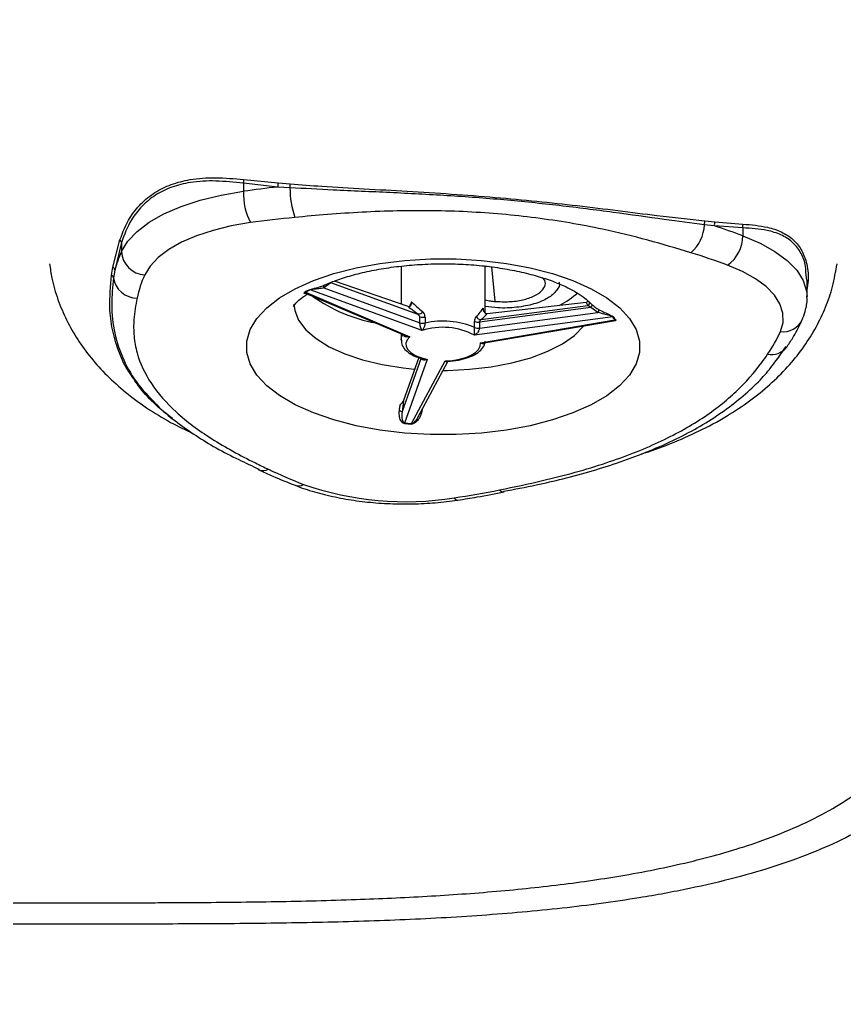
# Model space of a CAD drawing. Extents: x -50 to 17, y -20 to 123.
# Drawn here: x 0.227 to 3.701, y 61.466 to 65.577 of the extents above; entities that cross this region are included whole.
import ezdxf

# ---------------------------------------------------------------- set-up
doc = ezdxf.new("R2010")
doc.units = 0
doc.header["$MEASUREMENT"] = 0
doc.layers.add('GEOMETRY', color=2, linetype='Continuous', lineweight=25)

# ---------------------------------------------------------------- blocks, each defined once
blk = doc.blocks.new('2026 FREEFLOW AZURE')
at = {"layer": 'GEOMETRY'}
for p, q in [((17.6148, -12.2436), (17.6148, -12.277)), ((17.7602, -12.2593), (17.6148, -12.2436)), ((17.6168, -12.228), (17.7616, -12.2419)), ((17.7616, -12.2419), (17.8121, -12.246)), ((17.8109, -12.2623), (17.7602, -12.2593)), ((19.5578, -12.4016), (19.6001, -12.4057)), ((19.6001, -12.4057), (19.7183, -12.4152)), ((19.5982, -12.423), (19.5556, -12.4178)), ((19.7174, -12.431), (19.5982, -12.423)), ((19.7174, -12.431), (19.7174, -12.4644)), ((17.0655, -12.5965), (17.0947, -12.4821)), ((17.1014, -12.4932), (17.0733, -12.6093)), ((17.1014, -12.4932), (17.1014, -12.5311)), ((17.0598, -12.63), (17.0655, -12.5965)), ((17.0733, -12.6093), (17.068, -12.6416)), ((18.2789, -12.5928), (18.2789, -12.7522)), ((18.6332, -12.7903), (18.6332, -12.5929)), ((18.6474, -12.5944), (18.6332, -12.5959)), ((18.6593, -12.5957), (18.6738, -12.7403)), ((19.9866, -12.6515), (19.9837, -12.6199)), ((17.9831, -12.6626), (17.9537, -12.6844)), ((18.3508, -12.7959), (17.9831, -12.6626)), ((18.3086, -12.7625), (17.9981, -12.6552)), ((19.9882, -12.7226), (19.9882, -12.6515)), ((17.876, -12.7026), (18.3161, -12.8896)), ((18.367, -12.8636), (17.8954, -12.6927)), ((17.9537, -12.6844), (18.3583, -12.8311)), ((17.8792, -12.7078), (18.2966, -12.8851)), ((18.6418, -12.7922), (19.0586, -12.7444)), ((18.6738, -12.7403), (18.6739, -12.7412)), ((19.0647, -12.758), (19.0586, -12.7444)), ((19.0782, -12.7661), (18.6085, -12.8283)), ((18.6151, -12.8175), (19.0647, -12.758)), ((19.1077, -12.7873), (19.0782, -12.7661)), ((18.3583, -12.8311), (18.3583, -12.806)), ((18.3795, -12.8071), (18.3795, -12.8322)), ((19.1698, -12.8063), (18.5879, -12.8833)), ((18.588, -12.8508), (18.588, -12.8257)), ((18.6085, -12.8534), (19.1077, -12.7873)), ((18.6127, -12.916), (19.1793, -12.8187)), ((18.6287, -12.9157), (19.1726, -12.8222)), ((18.6085, -12.8283), (18.6085, -12.8534)), ((18.2789, -12.8776), (18.2789, -12.9037)), ((19.9044, -12.9312), (19.9026, -12.9337)), ((18.283, -13.208), (18.3644, -12.9779)), ((18.3531, -12.9774), (18.2889, -13.1588)), ((18.3885, -12.9851), (18.2935, -13.2533)), ((18.3223, -13.2558), (18.4641, -12.9918)), ((18.349, -13.2304), (18.476, -12.9942)), ((18.2889, -13.1588), (18.283, -13.208)), ((18.3675, -13.1961), (18.3644, -13.211)), ((17.6795, -13.45), (17.6776, -13.4492)), ((18.7135, -13.5436), (18.7113, -13.5439))]:
    blk.add_line(p, q, dxfattribs=at)
at = {"layer": 'GEOMETRY', "flags": 128}
for points in [[(17.1014, -12.5311), (17.1278, -12.4878), (17.1669, -12.4464), (17.218, -12.4078), (17.2802, -12.3725), (17.3523, -12.3413), (17.4331, -12.3147), (17.5211, -12.2932), (17.6148, -12.277)], [(17.6444, -12.4092), (17.5632, -12.4232), (17.4869, -12.4419), (17.4169, -12.4649), (17.3544, -12.492), (17.3005, -12.5225), (17.2562, -12.556), (17.2223, -12.5919), (17.1994, -12.6294)], [(19.7174, -12.4644), (19.7901, -12.4953), (19.8529, -12.5303), (19.9048, -12.5688), (19.9447, -12.6099), (19.972, -12.6532), (19.9861, -12.6976), (19.9881, -12.7199)], [(19.2686, -13.0046), (19.2406, -13.0514), (19.1991, -13.0962), (19.1449, -13.1382), (19.0789, -13.1767), (19.0022, -13.211), (18.9162, -13.2405), (18.8224, -13.2648), (18.7222, -13.2833), (18.6175, -13.2959), (18.5101, -13.3022), (18.4017, -13.3022), (18.2943, -13.2958), (18.1896, -13.2833), (18.0895, -13.2647), (17.9956, -13.2404), (17.9097, -13.2109), (17.833, -13.1766), (17.7671, -13.1381), (17.7129, -13.0961), (17.6715, -13.0513), (17.6434, -13.0045), (17.6293, -12.9564), (17.6293, -12.9079), (17.6435, -12.8598), (17.6716, -12.8129), (17.713, -12.7681), (17.7673, -12.7261), (17.8332, -12.6877), (17.9099, -12.6534), (17.9959, -12.6239), (18.0897, -12.5996), (18.1899, -12.5811), (18.2946, -12.5685), (18.402, -12.5622), (18.5104, -12.5622), (18.6178, -12.5686), (18.7225, -12.5811), (18.8226, -12.5997), (18.9165, -12.6239), (19.0025, -12.6535), (19.0791, -12.6878), (19.145, -12.7263), (19.1992, -12.7683), (19.2407, -12.8131), (19.2687, -12.8599), (19.2828, -12.908), (19.2828, -12.9565), (19.2686, -13.0046)], [(19.8761, -12.8679), (19.887, -12.8293), (19.8864, -12.7904), (19.8741, -12.7518), (19.8505, -12.7144), (19.8159, -12.6787), (19.771, -12.6454), (19.7165, -12.615), (19.6535, -12.5882)], [(17.8275, -12.752), (17.8308, -12.779), (17.8474, -12.8204), (17.8776, -12.8602), (17.9207, -12.8976), (17.9757, -12.9317), (18.0415, -12.9617), (18.1166, -12.987), (18.1992, -13.0069), (18.2876, -13.0212), (18.3358, -13.0263)], [(19.0782, -12.7661), (19.0796, -12.7646), (19.0809, -12.763), (19.0818, -12.7613), (19.0826, -12.7596), (19.083, -12.7581), (19.0831, -12.7567), (19.0828, -12.7555), (19.0823, -12.7546)], [(18.4559, -13.0315), (18.4736, -13.0314), (18.567, -13.0271), (18.658, -13.0166), (18.7445, -13.0001), (18.8245, -12.9781), (18.8963, -12.951), (18.9582, -12.9194), (19.0089, -12.884), (19.0473, -12.8456), (19.0491, -12.8435)], [(18.2789, -12.9037), (18.281, -12.8914), (18.2864, -12.8808)], [(18.3161, -12.8896), (18.3047, -12.9026), (18.2993, -12.9165), (18.3002, -12.9305), (18.3072, -12.9442), (18.3202, -12.9569), (18.3386, -12.9683), (18.3617, -12.9778), (18.3885, -12.9851)], [(18.4641, -12.9918), (18.4951, -12.9897), (18.5246, -12.9849), (18.5513, -12.9775), (18.5742, -12.9679), (18.5924, -12.9565), (18.6052, -12.9437), (18.6121, -12.93), (18.6127, -12.916)]]:
    blk.add_lwpolyline(points, dxfattribs=at)
at = {"layer": 'GEOMETRY'}
for centre, radius, start, end in [((17.566, -12.2295), 0.0508, 343.8334, 1.7212), ((17.6973, -12.2456), 0.0644, 347.7441, 3.323), ((17.7383, -12.2487), 0.0739, 349.3836, 2.0946), ((17.8917, -12.2845), 0.277, 178.4514, 206.7567), ((18.247, -16.8475), 4.614, 96.0564, 97.8757), ((18.1841, -12.2646), 0.3732, 179.6494, 199.204), ((18.2524, -16.8076), 4.4402, 95.4373, 97.8707), ((19.5889, -12.4139), 0.0335, 158.4413, 186.7148), ((19.6296, -12.4176), 0.0319, 157.9369, 189.7657), ((19.7456, -12.4247), 0.0289, 160.8918, 192.5604), ((19.3957, -12.4139), 0.16, 310.2831, 358.6157), ((18.6936, -15.2223), 2.9418, 69.634, 72.09), ((17.0853, -12.4953), 0.0162, 7.3473, 54.5104), ((19.5687, -12.4661), 0.1486, 304.7547, 0.6697), ((17.5587, -12.7391), 0.5024, 155.5445, 165.0326), ((17.2059, -12.5248), 0.1048, 183.4144, 266.4124), ((18.6575, -15.2737), 2.8642, 69.6518, 72.9114), ((17.0569, -12.6106), 0.0165, 4.4793, 58.7678), ((17.0516, -12.6444), 0.0166, 9.8304, 60.5077), ((17.1678, -12.6263), 0.101, 188.7393, 269.6424), ((17.6269, -12.8245), 0.47, 155.4719, 168.0562), ((18.1972, -13.3127), 0.691, 116.1225, 117.9301), ((17.8736, -12.7087), 0.00657, 68.6148, 91.2163), ((18.1983, -13.3104), 0.688, 116.1225, 117.9301), ((17.8929, -12.6984), 0.00622, 67.0153, 90.1918), ((17.9609, -12.6792), 0.00894, 125.3972, 215.917), ((18.2879, -12.1909), 0.6514, 234.2778, 259.6752), ((18.7563, -12.4039), 0.4017, 298.4182, 311.5453), ((19.0626, -12.7483), 0.00991, 282.5155, 38.3358), ((18.3522, -12.7741), 0.0199, 265.5291, 329.6167), ((19.0988, -12.7788), 0.0123, 316.5217, 19.0885), ((18.3709, -12.7672), 0.0408, 251.8862, 282.0966), ((18.4548, -13.1664), 0.3426, 67.1219, 102.6949), ((18.6028, -12.7909), 0.0378, 246.8575, 278.6872), ((18.6155, -12.7955), 0.022, 203.5899, 268.9205), ((19.1714, -12.8156), 0.00947, 80.4763, 99.4373), ((18.9714, -12.9665), 0.2551, 35.4138, 38.9167), ((18.9736, -12.9672), 0.2562, 35.4138, 38.9167), ((19.1807, -12.8283), 0.00973, 79.6185, 98.3277), ((19.8875, -12.7795), 0.0892, 262.6083, 333.9934), ((18.3709, -12.7923), 0.0408, 251.8862, 282.0966), ((18.4539, -13.1381), 0.2879, 62.2507, 107.5662), ((18.6028, -12.816), 0.0378, 246.8575, 278.6872), ((19.3526, -12.6365), 0.5723, 325.1184, 336.1522), ((19.837, -12.881), 0.0842, 259.8075, 321.2193), ((18.2728, -13.2151), 0.0124, 34.8736, 95.6511), ((18.3618, -13.2285), 0.0177, 81.4719, 97.4939), ((18.3046, -13.2584), 0.0122, 155.136, 164.9467), ((18.4515, -11.6373), 1.6257, 264.3975, 265.4193), ((18.4515, -11.6424), 1.6186, 264.3975, 265.4193), ((18.3355, -13.2609), 0.0142, 159.2924, 167.6032), ((17.698, -13.4017), 0.0518, 249.0329, 295.7801), ((18.6774, -11.4315), 2.2323, 244.6192, 248.7564), ((17.8463, -13.4741), 0.044, 251.3702, 300.3792), ((18.2974, -12.2842), 1.3006, 250.7465, 279.0703), ((17.9235, -9.7046), 3.9071, 278.5217, 281.3701), ((18.7123, -13.5201), 0.0238, 218.7587, 267.514), ((18.5175, -13.5614), 0.0167, 205.5673, 269.372)]:
    blk.add_arc(centre, radius, start, end, dxfattribs=at)
for centre, major_axis, ratio, start_param, end_param in [((18.4561, -12.7882), (0.1292, 0.2303), 0.526369, 1.668044, 1.747762), ((18.4561, -12.7882), (0.1751, -0.1185), 0.228884, 4.015414, 4.354377), ((18.4472, -12.8058), (0.196, -0.1156), 0.185778, 4.042614, 4.309843), ((18.4561, -12.7882), (0.1747, 0.0643), 0.459131, 5.44979, 5.788752), ((18.4601, -12.8069), (0.1959, 0.0589), 0.380965, 5.503108, 5.770338)]:
    blk.add_ellipse(centre, major_axis=major_axis, ratio=ratio, start_param=start_param, end_param=end_param, dxfattribs=at)
for points, knots in [([(0, 0), (0.2, -0.0001), (1.2, -0.0005), (3.8001, -0.0101), (7.8002, -0.0496), (12.2829, -0.1307), (16.448, -0.2376), (19.868, -0.3495), (22.8596, -0.4722), (24.7419, -0.5503), (25.9421, -0.6193), (26.46, -0.6691), (26.9746, -0.7441), (27.4824, -0.852), (28.0131, -1.0136), (28.5606, -1.2377), (29.1214, -1.5218), (29.6565, -1.8522), (30.1616, -2.2254), (30.6327, -2.6406), (31.0679, -3.0942), (31.4641, -3.5823), (31.8165, -4.0994), (32.1215, -4.6425), (32.3642, -5.168), (32.5518, -5.6715), (32.6917, -6.1477), (32.8003, -6.6324), (32.8805, -7.1225), (32.9756, -8.136), (33.0567, -9.6733), (33.1474, -11.7326), (33.2055, -13.7934), (33.2503, -15.8547), (33.3006, -18.0868), (33.3467, -20.0609), (33.3874, -22.2061), (33.4155, -23.9223), (33.4389, -25.6386), (33.4594, -27.355), (33.4881, -30.3587), (33.5104, -34.6498), (33.5143, -38.941), (33.5119, -42.3739), (33.5057, -44.9486), (33.4936, -47.5233), (33.4748, -50.098), (33.4394, -53.5308), (33.3745, -57.8216), (33.2749, -62.1119), (33.1722, -65.5434), (33.0768, -68.1163), (33.0051, -70.0048), (32.9372, -71.2083), (32.8891, -71.7269), (32.8175, -72.2427), (32.7153, -72.7524), (32.5639, -73.2871), (32.3536, -73.8413), (32.0843, -74.4107), (31.7688, -74.956), (31.4092, -75.4725), (31.0062, -75.9561), (30.5635, -76.4049), (30.0852, -76.8155), (29.6084, -77.1593), (29.1429, -77.4437), (28.6958, -77.6774), (28.2335, -77.8805), (27.7587, -78.0504), (27.271, -78.1862), (26.7718, -78.2832), (26.2643, -78.3473), (25.7535, -78.3871), (25.2408, -78.4112), (24.7279, -78.4275), (23.3562, -78.4823), (22.1558, -78.5345), (21.126, -78.5792)], [0, 0, 0, 0, 0.005165, 0.025824, 0.067143, 0.108463, 0.141599, 0.174735, 0.196825, 0.218915, 0.223384, 0.227868, 0.232345, 0.236808, 0.241259, 0.246652, 0.252064, 0.257477, 0.26287, 0.268262, 0.273674, 0.279085, 0.284477, 0.289814, 0.295151, 0.299409, 0.303679, 0.307955, 0.312231, 0.316492, 0.334233, 0.351976, 0.369722, 0.38747, 0.405216, 0.427379, 0.43846, 0.460622, 0.471703, 0.482785, 0.504947, 0.549272, 0.593597, 0.615759, 0.637922, 0.660084, 0.682247, 0.704409, 0.748736, 0.793062, 0.815225, 0.837388, 0.85955, 0.864025, 0.868513, 0.872996, 0.877466, 0.881926, 0.88733, 0.892753, 0.898176, 0.903579, 0.908986, 0.914412, 0.919839, 0.925246, 0.929573, 0.933916, 0.938263, 0.942603, 0.946927, 0.951323, 0.955721, 0.960131, 0.964551, 0.968972, 0.973383, 1, 1, 1, 1]), ([(0, -0.2081), (1.3162, -0.2111), (3.9527, -0.2172), (7.9128, -0.2621), (11.88, -0.3311), (15.6882, -0.4242), (19.3305, -0.5389), (21.8528, -0.6369), (23.4169, -0.7048), (24.0262, -0.7321), (24.6393, -0.7605), (25.2642, -0.7899), (25.8452, -0.82), (26.3784, -0.8564), (26.8538, -0.9217), (27.3244, -1.0226), (27.7868, -1.1585), (28.2708, -1.3404), (28.7732, -1.5722), (29.2867, -1.8612), (29.7755, -2.1916), (30.2356, -2.5604), (30.6642, -2.9652), (31.0587, -3.4034), (31.4163, -3.8723), (31.7349, -4.3688), (32.0121, -4.8913), (32.2477, -5.4334), (32.44, -5.9921), (32.5788, -6.5438), (32.6726, -7.0954), (32.7212, -7.6367), (32.753, -8.1793), (32.7775, -8.7122), (32.8011, -9.242), (32.8239, -9.7731), (32.8588, -10.6158), (32.9034, -11.7674), (32.9681, -13.6083), (33.0361, -15.8269), (33.1204, -19.1055), (33.1981, -23.0663), (33.2587, -27.7269), (33.2933, -32.4055), (33.3058, -37.0937), (33.306, -41.7819), (33.2938, -46.4714), (33.2597, -51.1619), (33.2074, -55.2196), (33.145, -58.6454), (33.0817, -61.4471), (33.0043, -64.2539), (32.911, -67.0741), (32.8272, -69.1541), (32.7677, -70.4917), (32.7378, -71.0832), (32.6971, -71.6754), (32.6141, -72.2642), (32.4825, -72.8394), (32.3032, -73.4009), (32.0799, -73.9433), (31.8168, -74.4678), (31.5114, -74.9692), (31.1647, -75.4463), (30.7805, -75.8936), (30.3613, -76.3083), (29.9099, -76.6877), (29.4295, -77.0288), (28.9238, -77.3295), (28.395, -77.588), (27.8466, -77.8049), (27.3068, -77.9644), (26.7835, -78.0717), (26.2806, -78.1331), (25.7717, -78.1644), (25.2626, -78.1907), (24.7554, -78.2146), (24.2536, -78.2381), (23.9199, -78.2532), (23.7534, -78.2607)], [0, 0, 0, 0, 0.034975, 0.070062, 0.105239, 0.140413, 0.171289, 0.202076, 0.207489, 0.212892, 0.218283, 0.2238, 0.229514, 0.233745, 0.237996, 0.242255, 0.246524, 0.250789, 0.255985, 0.261212, 0.26643, 0.271646, 0.276863, 0.28208, 0.287298, 0.292517, 0.297737, 0.303, 0.308209, 0.31342, 0.318099, 0.323062, 0.327854, 0.332542, 0.337239, 0.341947, 0.346668, 0.359651, 0.372571, 0.395618, 0.418635, 0.459724, 0.500891, 0.542493, 0.584052, 0.625473, 0.667076, 0.70867, 0.750118, 0.774913, 0.799719, 0.824588, 0.849529, 0.874703, 0.879904, 0.885108, 0.890443, 0.895674, 0.900889, 0.906104, 0.911319, 0.916463, 0.921681, 0.926901, 0.932118, 0.937335, 0.942552, 0.947769, 0.952975, 0.95817, 0.963395, 0.968628, 0.973105, 0.977578, 0.982078, 0.986651, 0.991124, 0.995571, 1, 1, 1, 1]), ([(0, -0.4673), (1.3178, -0.4703), (3.9577, -0.4764), (7.9228, -0.5215), (11.8951, -0.5907), (15.708, -0.684), (19.3541, -0.7991), (21.8202, -0.8951), (23.2687, -0.9578), (23.7099, -0.9774), (24.1477, -0.9972), (24.5726, -1.0169), (24.9934, -1.0368), (25.4214, -1.0572), (25.8743, -1.0821), (26.3349, -1.1128), (26.7979, -1.1752), (27.2521, -1.2719), (27.6976, -1.4022), (28.1654, -1.5775), (28.6512, -1.8013), (29.1478, -2.0803), (29.6198, -2.3992), (30.0643, -2.7552), (30.4783, -3.1462), (30.8591, -3.5692), (31.2041, -4.0216), (31.5112, -4.5003), (31.7782, -5.0037), (32.0052, -5.5259), (32.1907, -6.0643), (32.325, -6.5973), (32.415, -7.1266), (32.462, -7.6483), (32.4935, -8.1792), (32.5181, -8.7146), (32.542, -9.2506), (32.565, -9.7868), (32.5932, -10.4671), (32.6257, -11.2925), (32.6615, -12.2621), (32.7138, -13.7748), (32.777, -15.8326), (32.8614, -19.1165), (32.9392, -23.0847), (32.9969, -27.5296), (33.0297, -31.7708), (33.0444, -35.7904), (33.0471, -39.8009), (33.0431, -43.8005), (33.0262, -47.8116), (32.9925, -51.8249), (32.9411, -55.6701), (32.8724, -59.342), (32.7869, -62.8503), (32.6786, -66.3644), (32.5785, -68.9117), (32.5087, -70.4811), (32.4788, -71.0695), (32.4391, -71.6448), (32.36, -72.211), (32.2335, -72.7663), (32.0608, -73.3086), (31.8447, -73.8339), (31.5903, -74.3416), (31.2944, -74.8268), (30.9597, -75.2873), (30.5883, -75.7191), (30.1835, -76.1194), (29.7475, -76.4853), (29.2836, -76.8141), (28.7951, -77.104), (28.2846, -77.3533), (27.7559, -77.5616), (27.2366, -77.7143), (26.7327, -77.8174), (26.2442, -77.8759), (25.7455, -77.9063), (25.244, -77.9321), (24.7419, -77.9558), (24.2427, -77.9792), (23.9087, -77.9943), (23.7418, -78.0018)], [0, 0, 0, 0, 0.03527, 0.070652, 0.106128, 0.141599, 0.172731, 0.203759, 0.20765, 0.211535, 0.21558, 0.219378, 0.222919, 0.226854, 0.230847, 0.235057, 0.239207, 0.243337, 0.247474, 0.25162, 0.256695, 0.261774, 0.26685, 0.271924, 0.276999, 0.282072, 0.28714, 0.292209, 0.297275, 0.302376, 0.307435, 0.312498, 0.31707, 0.32179, 0.326508, 0.331303, 0.336135, 0.340869, 0.345665, 0.354357, 0.362978, 0.371634, 0.394867, 0.418077, 0.459554, 0.501089, 0.537051, 0.573067, 0.608669, 0.644385, 0.680112, 0.716024, 0.751799, 0.783032, 0.814317, 0.845722, 0.877124, 0.882546, 0.887766, 0.892894, 0.897975, 0.903048, 0.908117, 0.913191, 0.918234, 0.923303, 0.928382, 0.933455, 0.938529, 0.943602, 0.94867, 0.953731, 0.958788, 0.963859, 0.968921, 0.973257, 0.977609, 0.982077, 0.986625, 0.991051, 0.99553, 1, 1, 1, 1]), ([(0, -1.3855), (1.3169, -1.3885), (3.9553, -1.3946), (7.9185, -1.4397), (11.8891, -1.509), (15.7001, -1.6024), (19.3438, -1.7175), (21.8083, -1.8135), (23.2564, -1.8764), (23.6925, -1.8957), (24.1176, -1.915), (24.5188, -1.9336), (24.9132, -1.9523), (25.3162, -1.9714), (25.7473, -1.9945), (26.1739, -2.0208), (26.5872, -2.0715), (26.9779, -2.1508), (27.3604, -2.2587), (27.766, -2.4066), (28.1894, -2.5979), (28.624, -2.8374), (29.0362, -3.1112), (29.4252, -3.4178), (29.7879, -3.7551), (30.1217, -4.1203), (30.4243, -4.5109), (30.6941, -4.9244), (30.9296, -5.3602), (31.1302, -5.8128), (31.2952, -6.2788), (31.4076, -6.7092), (31.4803, -7.1004), (31.525, -7.4583), (31.553, -7.8339), (31.5765, -8.2336), (31.5982, -8.6969), (31.6211, -9.2093), (31.6451, -9.7639), (31.6805, -10.6168), (31.7254, -11.7735), (31.7902, -13.6135), (31.8584, -15.8323), (31.943, -19.116), (32.0209, -23.0854), (32.071, -26.9411), (32.098, -29.9989), (32.1122, -32.2553), (32.1214, -34.4971), (32.1264, -36.7277), (32.1281, -38.9586), (32.1275, -41.1912), (32.1242, -43.4982), (32.1164, -45.8815), (32.1027, -48.3511), (32.0824, -50.8284), (32.0548, -53.3), (32.0143, -56.1112), (31.9556, -59.2663), (31.8706, -62.7715), (31.7625, -66.2788), (31.6659, -68.7715), (31.5997, -70.2481), (31.5793, -70.693), (31.5552, -71.1152), (31.5268, -71.5053), (31.4806, -71.8811), (31.4122, -72.2453), (31.3212, -72.6037), (31.1947, -72.9958), (31.0243, -73.4173), (30.8049, -73.8623), (30.5494, -74.287), (30.2607, -74.6892), (29.94, -75.0665), (29.59, -75.4164), (29.2129, -75.7365), (28.8112, -76.0248), (28.3875, -76.2795), (27.945, -76.4981), (27.4898, -76.6808), (27.0455, -76.8146), (26.6154, -76.9049), (26.1846, -76.9594), (25.7235, -76.9877), (25.2343, -77.0134), (24.7337, -77.0369), (24.2314, -77.0605), (23.8963, -77.0757), (23.7287, -77.0833)], [0, 0, 0, 0, 0.036172, 0.072469, 0.108864, 0.145249, 0.177177, 0.208996, 0.212993, 0.216989, 0.220986, 0.224682, 0.22802, 0.231832, 0.235765, 0.239878, 0.243569, 0.247192, 0.250816, 0.254476, 0.259042, 0.263562, 0.26809, 0.27262, 0.277151, 0.281679, 0.286196, 0.290709, 0.295224, 0.299786, 0.304294, 0.308789, 0.311988, 0.315218, 0.31869, 0.322333, 0.326216, 0.331427, 0.336423, 0.341463, 0.354873, 0.36822, 0.392034, 0.415846, 0.458443, 0.501082, 0.52176, 0.542436, 0.563059, 0.583337, 0.603705, 0.624336, 0.644659, 0.667073, 0.689798, 0.712494, 0.735121, 0.75769, 0.789716, 0.821799, 0.853996, 0.886096, 0.890316, 0.894596, 0.898329, 0.901932, 0.905336, 0.908724, 0.912102, 0.915487, 0.920033, 0.924576, 0.929101, 0.93363, 0.93816, 0.942688, 0.947211, 0.951731, 0.956254, 0.960773, 0.965274, 0.96971, 0.973502, 0.977331, 0.981628, 0.986186, 0.990786, 0.995393, 1, 1, 1, 1]), ([(23.7166, -76.8146), (23.8738, -76.8075), (24.1939, -76.793), (24.6832, -76.7701), (25.1752, -76.7468), (25.6291, -76.7238), (26.0429, -76.6983), (26.4256, -76.6618), (26.8083, -76.593), (27.2009, -76.491), (27.6014, -76.3506), (28.0057, -76.1721), (28.3958, -75.9647), (28.7673, -75.7288), (29.1196, -75.4657), (29.451, -75.1768), (29.7596, -74.8636), (30.0436, -74.5282), (30.3013, -74.1724), (30.5319, -73.7975), (30.7333, -73.4046), (30.9175, -72.9734), (31.0746, -72.5032), (31.1926, -71.9969), (31.261, -71.4865), (31.2947, -70.977), (31.3235, -70.4143), (31.3506, -69.7999), (31.3796, -69.1319), (31.4141, -68.2912), (31.4533, -67.28), (31.4954, -66.1017), (31.5558, -64.2769), (31.6264, -61.802), (31.7169, -57.8615), (31.7937, -53.1013), (31.8352, -48.4323), (31.8523, -44.6925), (31.8582, -41.8757), (31.8594, -39.0564), (31.857, -36.2164), (31.8489, -33.3684), (31.8333, -30.5198), (31.8043, -27.124), (31.7532, -23.1868), (31.6665, -18.7101), (31.5798, -15.4773), (31.5155, -13.4827), (31.4899, -12.7284), (31.463, -11.9722), (31.4341, -11.2029), (31.4068, -10.5101), (31.3816, -9.9002), (31.3598, -9.3895), (31.3375, -8.8889), (31.3153, -8.3923), (31.288, -7.8945), (31.2531, -7.4153), (31.1855, -6.9596), (31.0869, -6.5305), (30.9548, -6.1111), (30.7915, -5.7047), (30.6014, -5.3105), (30.3816, -4.9318), (30.1329, -4.5693), (29.8572, -4.2266), (29.5565, -3.9057), (29.2325, -3.6085), (28.8868, -3.3365), (28.5214, -3.0913), (28.1373, -2.8742), (27.738, -2.6866), (27.3253, -2.5288), (26.9149, -2.4114), (26.5113, -2.3314), (26.1208, -2.2873), (25.729, -2.2629), (25.3413, -2.242), (24.9731, -2.2244), (24.6444, -2.2088), (24.3601, -2.1955), (24.088, -2.1829), (23.8095, -2.1702), (23.5143, -2.157), (23.2168, -2.1439), (22.9193, -2.1309), (22.6218, -2.1182), (21.1816, -2.0575), (18.7278, -1.9652), (15.2576, -1.8602), (11.7019, -1.7748), (7.9349, -1.7089), (3.9635, -1.6636), (1.3197, -1.6575), (0, -1.6545)], [0, 0, 0, 0, 0.004355, 0.0088678, 0.0135594, 0.0179873, 0.0214455, 0.0250363, 0.0286212, 0.0321955, 0.0362508, 0.0403553, 0.0444156, 0.0484687, 0.0525218, 0.0565745, 0.0606268, 0.0646788, 0.0687273, 0.0727759, 0.0768496, 0.0809363, 0.0857442, 0.090551, 0.0953032, 0.099978, 0.1046806, 0.1108995, 0.1170014, 0.1231868, 0.134188, 0.1450095, 0.1558209, 0.1847242, 0.2135363, 0.2649145, 0.3164939, 0.3427711, 0.3684278, 0.3944583, 0.4208032, 0.4470351, 0.4732841, 0.4996492, 0.5410289, 0.5822663, 0.6235788, 0.6305383, 0.6375025, 0.6444696, 0.6514822, 0.6588093, 0.663659, 0.6683774, 0.6729577, 0.6775296, 0.6821363, 0.6867577, 0.690821, 0.6948735, 0.6989316, 0.7029798, 0.7069854, 0.7110341, 0.7150875, 0.7191413, 0.7231951, 0.7272484, 0.7313011, 0.7353567, 0.7394175, 0.7435001, 0.7475585, 0.7516311, 0.7553006, 0.758933, 0.7625005, 0.7661651, 0.76968, 0.7727035, 0.7752709, 0.7775577, 0.7802422, 0.7829892, 0.7857364, 0.7884837, 0.7912314, 0.7939794, 0.8283813, 0.8591954, 0.8900723, 0.9268238, 0.963473, 1, 1, 1, 1]), ([(0, -1.8611), (1.7245, -1.8662), (5.1812, -1.8766), (10.372, -1.9524), (14.9798, -2.0568), (18.9933, -2.1813), (21.3843, -2.2725), (22.7458, -2.3303), (23.0816, -2.3447), (23.4174, -2.3595), (23.7512, -2.3744), (24.036, -2.3873), (24.2641, -2.3978), (24.4357, -2.4058), (24.6033, -2.4137), (24.7838, -2.4222), (24.9841, -2.4317), (25.2884, -2.4463), (25.6825, -2.4672), (26.161, -2.4955), (26.6317, -2.5592), (27.0931, -2.671), (27.53, -2.8234), (27.9405, -3.0065), (28.3251, -3.2139), (28.6911, -3.4504), (29.0375, -3.7145), (29.3622, -4.0046), (29.6635, -4.319), (29.9395, -4.6558), (30.1885, -5.0129), (30.4082, -5.387), (30.5977, -5.7771), (30.7599, -6.1796), (30.8914, -6.598), (30.9888, -7.0295), (31.0501, -7.4688), (31.0817, -7.9109), (31.1064, -8.352), (31.1286, -8.8407), (31.1527, -9.3814), (31.1783, -9.9801), (31.2058, -10.6544), (31.2345, -11.3878), (31.2636, -12.1741), (31.2908, -12.9497), (31.3388, -14.3871), (31.4009, -16.4847), (31.4861, -19.9642), (31.5626, -24.1701), (31.6085, -28.1939), (31.6313, -31.311), (31.6424, -33.5144), (31.6491, -35.7176), (31.6521, -37.9238), (31.6525, -40.1187), (31.6508, -42.2949), (31.6461, -44.4057), (31.6378, -46.4705), (31.6258, -48.4933), (31.6093, -50.5187), (31.5881, -52.5403), (31.5617, -54.5584), (31.52, -57.1858), (31.4548, -60.4276), (31.3774, -63.3351), (31.3155, -65.2976), (31.2813, -66.3118), (31.2444, -67.332), (31.2048, -68.3586), (31.1619, -69.3905), (31.1255, -70.225), (31.0944, -70.8593), (31.067, -71.2913), (31.0257, -71.7204), (30.9493, -72.1448), (30.8389, -72.5644), (30.6938, -72.9758), (30.5183, -73.3763), (30.3137, -73.763), (30.0802, -74.1304), (29.8191, -74.4785), (29.5317, -74.8053), (29.2197, -75.109), (28.8852, -75.3876), (28.53, -75.6393), (28.155, -75.8635), (27.7626, -76.0577), (27.3569, -76.2224), (26.9396, -76.3509), (26.5117, -76.4416), (26.0772, -76.4901), (25.6427, -76.5158), (25.2022, -76.5387), (24.7568, -76.5598), (24.3126, -76.5807), (23.0064, -76.6406), (21.8494, -76.6872), (20.8346, -76.728)], [0, 0, 0, 0, 0.0467676, 0.0937399, 0.1407829, 0.1717562, 0.2026327, 0.2056718, 0.2087104, 0.2117488, 0.2147869, 0.2177714, 0.2194813, 0.2209785, 0.2224301, 0.2240312, 0.2258794, 0.2278679, 0.2322928, 0.2365817, 0.2408661, 0.2451535, 0.2494335, 0.2533964, 0.2573333, 0.2612704, 0.2652017, 0.2691338, 0.2730666, 0.2769991, 0.280931, 0.2848597, 0.2887516, 0.2926847, 0.2966164, 0.3006311, 0.3046672, 0.308634, 0.3126464, 0.3166494, 0.3219005, 0.3273242, 0.3328992, 0.3402021, 0.3472281, 0.3542394, 0.3612471, 0.3862304, 0.4111479, 0.4556374, 0.5003078, 0.520275, 0.5401718, 0.560064, 0.5800227, 0.6000011, 0.619588, 0.6390389, 0.6572429, 0.6755838, 0.6938966, 0.7121709, 0.730411, 0.7486313, 0.7834306, 0.8183417, 0.8275072, 0.8366788, 0.8458607, 0.8551923, 0.8645401, 0.8738682, 0.8778452, 0.8817623, 0.8856075, 0.8895279, 0.8934413, 0.8973621, 0.9013477, 0.9052879, 0.9092143, 0.9131431, 0.9170741, 0.9210056, 0.9249374, 0.928869, 0.9328001, 0.9367726, 0.9407322, 0.9446618, 0.9485984, 0.9525748, 0.9565052, 0.9604014, 0.9645377, 0.9685987, 0.9724583, 1, 1, 1, 1]), ([(20.8241, -76.4548), (20.8927, -76.4522), (21.0417, -76.4464), (21.2827, -76.4369), (21.5411, -76.4266), (21.8002, -76.4162), (22.0707, -76.4052), (22.3714, -76.3926), (22.6954, -76.3789), (22.9862, -76.3664), (23.2272, -76.3559), (23.4369, -76.3466), (23.6567, -76.3368), (23.9024, -76.3257), (24.1698, -76.3135), (24.4372, -76.3013), (24.665, -76.2904), (24.8368, -76.2818), (24.9741, -76.2755), (25.1056, -76.2695), (25.2215, -76.2641), (25.3139, -76.2594), (25.3833, -76.2557), (25.4516, -76.252), (25.5201, -76.248), (25.5823, -76.2444), (25.6785, -76.239), (25.8033, -76.2321), (25.9588, -76.2221), (26.1062, -76.2102), (26.251, -76.1953), (26.4899, -76.1641), (26.8192, -76.1), (27.2343, -75.9757), (27.6342, -75.8162), (28.0183, -75.6262), (28.3808, -75.4101), (28.7244, -75.1662), (29.0476, -74.8959), (29.3485, -74.6009), (29.6253, -74.2833), (29.8757, -73.9448), (30.0994, -73.5874), (30.2935, -73.2118), (30.4598, -72.8233), (30.5955, -72.4241), (30.6801, -72.0851), (30.731, -71.8097), (30.7609, -71.603), (30.7826, -71.3942), (30.7986, -71.1889), (30.8129, -70.9767), (30.8247, -70.7699), (30.8359, -70.5488), (30.8453, -70.3498), (30.8539, -70.1615), (30.8612, -69.9995), (30.8686, -69.8352), (30.8759, -69.6688), (30.8832, -69.5002), (30.8906, -69.3294), (30.8979, -69.1564), (30.908, -68.9157), (30.9204, -68.6148), (30.9349, -68.2542), (30.9504, -67.8591), (30.9672, -67.4215), (30.9847, -66.9473), (31.0016, -66.4776), (31.0221, -65.8883), (31.046, -65.1687), (31.0729, -64.3142), (31.098, -63.4689), (31.1276, -62.4178), (31.1603, -61.1552), (31.1954, -59.6517), (31.2274, -58.1166), (31.2501, -56.8891), (31.2654, -55.9784), (31.2748, -55.3935), (31.2838, -54.8042), (31.2923, -54.2106), (31.3004, -53.6126), (31.3082, -53.0103), (31.3154, -52.4037), (31.3221, -51.8137), (31.3281, -51.2406), (31.3336, -50.6847), (31.3387, -50.1299), (31.3433, -49.5908), (31.3475, -49.0669), (31.3513, -48.5528), (31.3557, -47.8939), (31.3606, -47.0859), (31.3655, -46.1246), (31.3696, -45.1449), (31.373, -44.1467), (31.3754, -43.1631), (31.3771, -42.2013), (31.3784, -41.0635), (31.379, -39.7123), (31.3787, -38.1736), (31.377, -36.6456), (31.3739, -35.1369), (31.3691, -33.6347), (31.3622, -32.1295), (31.353, -30.6318), (31.3439, -29.4492), (31.3364, -28.5976), (31.3314, -28.0696), (31.3261, -27.5446), (31.3205, -27.0226), (31.3145, -26.5036), (31.3083, -25.9876), (31.3018, -25.4746), (31.2902, -24.6058), (31.2722, -23.3901), (31.2441, -21.7408), (31.2107, -20.0295), (31.1711, -18.2605), (31.1343, -16.8126), (31.1021, -15.6514), (31.0757, -14.7556), (31.0469, -13.8379), (31.0165, -12.9247), (30.9841, -12.0096), (30.955, -11.2346), (30.9297, -10.5959), (30.9098, -10.1068), (30.8895, -9.6246), (30.8676, -9.1257), (30.8477, -8.6754), (30.8288, -8.2838), (30.8105, -7.9625), (30.7892, -7.6547), (30.7587, -7.3461), (30.7097, -7.0448), (30.6367, -6.7079), (30.5254, -6.3391), (30.3736, -5.9457), (30.193, -5.5656), (29.9837, -5.2008), (29.7463, -4.8538), (29.4814, -4.5261), (29.1914, -4.2199), (28.8781, -3.9378), (28.5438, -3.6811), (28.1898, -3.4518), (27.8188, -3.2513), (27.4854, -3.1032), (27.1993, -2.9974), (26.9642, -2.924), (26.7259, -2.864), (26.4844, -2.8165), (26.2401, -2.7826), (26.0106, -2.7624), (25.8017, -2.7486), (25.5994, -2.7368), (25.4008, -2.7259), (25.1955, -2.7154), (24.9992, -2.7065), (24.735, -2.693), (24.4122, -2.6788), (24.0072, -2.6596), (23.5976, -2.6412), (23.1729, -2.6224), (22.5817, -2.5968), (21.8085, -2.5645), (20.8657, -2.5271), (19.9269, -2.4919), (18.553, -2.443), (16.7222, -2.384), (14.4461, -2.3208), (12.113, -2.2659), (9.7305, -2.2196), (7.2787, -2.1823), (4.8254, -2.1551), (2.3961, -2.1378), (0.7928, -2.1356), (0, -2.1345)], [0, 0, 0, 0, 0.0018774, 0.0040745, 0.0065914, 0.0089445, 0.0111591, 0.0139903, 0.0171692, 0.0200213, 0.0219458, 0.023762, 0.0257582, 0.0279584, 0.0304823, 0.0330747, 0.0352728, 0.0367154, 0.0377758, 0.0390288, 0.0403111, 0.0409469, 0.0415588, 0.0422089, 0.0428172, 0.0434322, 0.0439132, 0.04545, 0.0468478, 0.048172, 0.0494902, 0.0508247, 0.0547566, 0.0586411, 0.0626509, 0.0665072, 0.07034, 0.0741737, 0.07801, 0.0818421, 0.0856777, 0.0895094, 0.093338, 0.0971884, 0.1010524, 0.104876, 0.1086978, 0.1105906, 0.1125268, 0.1144031, 0.1163267, 0.1181536, 0.1202154, 0.1219888, 0.124203, 0.1256609, 0.1271386, 0.1286363, 0.1301538, 0.1316912, 0.1332485, 0.1348256, 0.1364226, 0.1398332, 0.1430545, 0.1462847, 0.1506387, 0.1550245, 0.1592509, 0.1634822, 0.1711397, 0.1789276, 0.1868461, 0.1942495, 0.2076633, 0.2213635, 0.2353502, 0.2496236, 0.2549132, 0.2602423, 0.2656109, 0.271019, 0.2764666, 0.2819538, 0.2874804, 0.2930466, 0.2980785, 0.3031423, 0.308238, 0.3132428, 0.3178733, 0.3225565, 0.3272925, 0.3358809, 0.3446377, 0.3535628, 0.3626562, 0.371918, 0.3804411, 0.3889425, 0.4030101, 0.4173689, 0.4309916, 0.4447687, 0.458598, 0.472046, 0.4859014, 0.4995289, 0.5043662, 0.5091761, 0.5139588, 0.5187142, 0.5234423, 0.5281431, 0.5328166, 0.5374628, 0.5518876, 0.5660429, 0.5825433, 0.598662, 0.6143992, 0.6221248, 0.6304075, 0.638891, 0.6472149, 0.6553793, 0.6639146, 0.6684097, 0.6728467, 0.6772929, 0.681597, 0.686494, 0.689612, 0.6923109, 0.6952894, 0.6980432, 0.700781, 0.7036266, 0.7074608, 0.7112951, 0.7151399, 0.71895, 0.7227759, 0.7266196, 0.7304516, 0.7342896, 0.7381304, 0.7419586, 0.7458009, 0.7496454, 0.7519168, 0.7541331, 0.7563741, 0.7586283, 0.7608574, 0.7631098, 0.7649229, 0.7665781, 0.7686493, 0.7703569, 0.7721972, 0.774018, 0.7775875, 0.7810269, 0.7850998, 0.7887914, 0.7926435, 0.8012712, 0.8099411, 0.8184288, 0.8269452, 0.8475116, 0.8684861, 0.8891715, 0.9112885, 0.933609, 0.9561836, 0.9783354, 1, 1, 1, 1]), ([(17.0947, -12.4821), (17.1073, -12.4494), (17.1283, -12.3945), (17.1819, -12.3282), (17.2398, -12.2807), (17.3099, -12.2462), (17.3953, -12.2244), (17.4976, -12.2169), (17.5766, -12.2242), (17.6168, -12.228)], [0, 0, 0, 0, 0.181988, 0.306024, 0.433022, 0.556961, 0.68442, 0.839758, 1, 1, 1, 1]), ([(17.6148, -12.2436), (17.5758, -12.2393), (17.4978, -12.2308), (17.3971, -12.2364), (17.3123, -12.2575), (17.2433, -12.291), (17.1863, -12.3386), (17.1337, -12.405), (17.1134, -12.4604), (17.1014, -12.4932)], [0, 0, 0, 0, 0.158073, 0.315965, 0.441447, 0.566874, 0.692224, 0.817675, 1, 1, 1, 1]), ([(17.8121, -12.246), (17.8563, -12.2495), (17.9589, -12.2575), (18.1237, -12.2667), (18.3063, -12.2767), (18.4909, -12.2883), (18.6733, -12.3022), (18.8506, -12.3188), (19.0233, -12.3376), (19.1926, -12.3583), (19.3742, -12.3819), (19.4915, -12.3944), (19.5578, -12.4016)], [0, 0, 0, 0, 0.074578, 0.173246, 0.271929, 0.37367, 0.475414, 0.572737, 0.670057, 0.77015, 0.870233, 1, 1, 1, 1]), ([(19.5556, -12.4178), (19.4999, -12.4105), (19.3771, -12.3946), (19.1726, -12.3656), (18.9466, -12.3369), (18.7126, -12.3123), (18.4734, -12.2951), (18.2325, -12.2824), (18.0102, -12.2732), (17.8715, -12.2656), (17.8109, -12.2623)], [0, 0, 0, 0, 0.109289, 0.240653, 0.372441, 0.503824, 0.63517, 0.766922, 0.898249, 1, 1, 1, 1]), ([(19.4992, -12.5359), (19.4392, -12.5179), (19.3195, -12.4819), (19.1043, -12.4294), (18.8507, -12.3861), (18.5583, -12.36), (18.2621, -12.3568), (18.0193, -12.3699), (17.8771, -12.3831), (17.8316, -12.3874)], [0, 0, 0, 0, 0.123109, 0.246087, 0.417508, 0.584005, 0.75227, 0.920794, 1, 1, 1, 1]), ([(19.7183, -12.4152), (19.7541, -12.4184), (19.814, -12.4237), (19.8814, -12.4468), (19.9292, -12.4771), (19.9649, -12.5199), (19.988, -12.5781), (19.9966, -12.6384), (19.9887, -12.6811), (19.986, -12.6956)], [0, 0, 0, 0, 0.199859, 0.334242, 0.471706, 0.606054, 0.744223, 0.913217, 1, 1, 1, 1]), ([(19.9837, -12.6199), (19.9831, -12.6081), (19.9815, -12.5754), (19.9611, -12.5309), (19.9272, -12.4885), (19.8794, -12.459), (19.8128, -12.4373), (19.7529, -12.4333), (19.7174, -12.431)], [0, 0, 0, 0, 0.09257, 0.256038, 0.424331, 0.587913, 0.755708, 1, 1, 1, 1]), ([(16.7989, -12.5824), (16.8016, -12.6028), (16.8084, -12.6543), (16.8326, -12.734), (16.8689, -12.8207), (16.9161, -12.9031), (16.9731, -12.9813), (17.0405, -13.0553), (17.1185, -13.1254), (17.2079, -13.1912), (17.3029, -13.2498), (17.3716, -13.2828), (17.4038, -13.2983)], [0, 0, 0, 0, 0.0618297, 0.1565497, 0.2517484, 0.3484899, 0.4479312, 0.5513007, 0.6597663, 0.7741095, 0.8941906, 1, 1, 1, 1]), ([(17.9526, -12.6736), (17.9694, -12.6665), (18.0049, -12.6514), (18.0701, -12.6309), (18.1446, -12.6127), (18.2263, -12.5981), (18.3132, -12.588), (18.4033, -12.5826), (18.4948, -12.5822), (18.5857, -12.5868), (18.6739, -12.5964), (18.7575, -12.6106), (18.8346, -12.6288), (18.9035, -12.6502), (18.9626, -12.6738), (19.0107, -12.6983), (19.0463, -12.7215), (19.0673, -12.7391), (19.0728, -12.7456), (19.0745, -12.7476)], [0, 0, 0, 0, 0.053872, 0.11382, 0.175032, 0.237238, 0.300175, 0.363598, 0.427289, 0.491042, 0.5546, 0.617751, 0.680272, 0.74192, 0.802436, 0.861582, 0.919217, 0.975456, 1, 1, 1, 1]), ([(19.2894, -13.3838), (19.2943, -13.3824), (19.3429, -13.3682), (19.4301, -13.3343), (19.5504, -13.2808), (19.6599, -13.2199), (19.7576, -13.1536), (19.8417, -13.084), (19.9145, -13.0101), (19.9763, -12.9324), (20.0273, -12.8511), (20.0673, -12.7665), (20.0982, -12.6773), (20.1089, -12.6148), (20.1144, -12.5828)], [0, 0, 0, 0, 0.011516, 0.114498, 0.21954, 0.326542, 0.423022, 0.515354, 0.603024, 0.686479, 0.766547, 0.844089, 0.919878, 1, 1, 1, 1]), ([(17.1387, -13.0453), (17.1349, -13.0397), (17.1134, -13.0091), (17.0869, -12.9477), (17.0611, -12.8606), (17.0481, -12.757), (17.0555, -12.6761), (17.0598, -12.63)], [0, 0, 0, 0, 0.047641, 0.262867, 0.484283, 0.705682, 1, 1, 1, 1]), ([(17.068, -12.6416), (17.0642, -12.6794), (17.0561, -12.7614), (17.0696, -12.8763), (17.1074, -12.9889), (17.1677, -13.0927), (17.2282, -13.1544), (17.258, -13.1848)], [0, 0, 0, 0, 0.176566, 0.383658, 0.591415, 0.798525, 1, 1, 1, 1]), ([(18.9435, -12.6595), (18.9439, -12.6603), (18.9494, -12.672), (18.9354, -12.6966), (18.9002, -12.7282), (18.8404, -12.7536), (18.7667, -12.7675), (18.6936, -12.7705), (18.6508, -12.7645), (18.6332, -12.762)], [0, 0, 0, 0, 0.014027, 0.18415, 0.359301, 0.53247, 0.706295, 0.87932, 1, 1, 1, 1]), ([(18.6739, -12.7412), (18.6939, -12.7421), (18.7341, -12.7439), (18.7927, -12.7356), (18.8406, -12.7194), (18.8744, -12.697), (18.888, -12.6722), (18.8865, -12.6527), (18.8755, -12.6436), (18.8731, -12.6417)], [0, 0, 0, 0, 0.160631, 0.321092, 0.483037, 0.638695, 0.802648, 0.95747, 1, 1, 1, 1]), ([(17.8791, -12.7083), (17.876, -12.7083), (17.8715, -12.7082), (17.87, -12.7056), (17.871, -12.7037), (17.8727, -12.7026), (17.8735, -12.7021)], [0, 0, 0, 0, 0.552954, 0.789055, 0.909452, 1, 1, 1, 1]), ([(17.876, -12.7026), (17.8757, -12.7028), (17.8752, -12.7031), (17.8747, -12.704), (17.875, -12.7054), (17.8767, -12.7069), (17.8787, -12.7074), (17.8793, -12.7075)], [0, 0, 0, 0, 0.08902, 0.142656, 0.357339, 0.831318, 1, 1, 1, 1]), ([(17.8929, -12.6922), (17.8937, -12.6919), (17.8961, -12.6908), (17.9013, -12.6892), (17.9151, -12.6856), (17.934, -12.6808), (17.9492, -12.6751), (17.9551, -12.6722), (17.9558, -12.6719)], [0, 0, 0, 0, 0.043653, 0.130336, 0.214966, 0.62446, 0.95607, 1, 1, 1, 1]), ([(17.9537, -12.6844), (17.947, -12.6856), (17.9332, -12.6881), (17.9149, -12.6896), (17.9029, -12.691), (17.8995, -12.6915), (17.8973, -12.692), (17.896, -12.6924), (17.8955, -12.6927), (17.8954, -12.6927)], [0, 0, 0, 0, 0.3913664, 0.8130554, 0.8933518, 0.9372523, 0.9673488, 0.9936552, 1, 1, 1, 1]), ([(17.1672, -12.7272), (17.1617, -12.757), (17.1518, -12.8103), (17.1525, -12.8875), (17.1686, -12.9784), (17.219, -13.0873), (17.3255, -13.2095), (17.4768, -13.3215), (17.6172, -13.3987), (17.7021, -13.4395), (17.7205, -13.4483)], [0, 0, 0, 0, 0.113314, 0.203025, 0.292712, 0.459327, 0.623089, 0.788453, 0.954097, 1, 1, 1, 1]), ([(17.8265, -12.7614), (17.8264, -12.7617), (17.8261, -12.7628), (17.8292, -12.7562), (17.8424, -12.7417), (17.8605, -12.7253), (17.8776, -12.7146), (17.8827, -12.7114)], [0, 0, 0, 0, 0.0781741, 0.3411945, 0.6173603, 0.8847281, 1, 1, 1, 1]), ([(17.881, -12.7077), (17.8797, -12.7075), (17.8781, -12.7073), (17.879, -12.7077), (17.8792, -12.7078)], [0, 0, 0, 0, 0.81734, 1, 1, 1, 1]), ([(18.3086, -12.7625), (18.31, -12.7628), (18.3126, -12.7634), (18.3164, -12.7618), (18.3201, -12.7577), (18.3224, -12.751), (18.3229, -12.7455), (18.3229, -12.7429), (18.3229, -12.7429)], [0, 0, 0, 0, 0.1418321, 0.2830488, 0.482509, 0.7687296, 0.9953513, 1, 1, 1, 1]), ([(18.6332, -12.7342), (18.6405, -12.7361), (18.6533, -12.7393), (18.6677, -12.7406), (18.6739, -12.7412)], [0, 0, 0, 0, 0.572689, 1, 1, 1, 1]), ([(19.0586, -12.7444), (19.0594, -12.7443), (19.0609, -12.744), (19.0629, -12.7427), (19.0646, -12.7408), (19.0652, -12.7393), (19.0655, -12.7385)], [0, 0, 0, 0, 0.241405, 0.483491, 0.716006, 1, 1, 1, 1]), ([(19.0703, -12.7422), (19.0712, -12.7433), (19.0722, -12.7446), (19.076, -12.7487), (19.0793, -12.7518), (19.0823, -12.7546)], [0, 0, 0, 0, 0.395088, 0.467641, 1, 1, 1, 1]), ([(19.9677, -12.8185), (19.972, -12.8071), (19.9829, -12.7782), (19.9899, -12.7437), (19.9875, -12.7218), (19.9872, -12.7185)], [0, 0, 0, 0, 0.358416, 0.901678, 1, 1, 1, 1]), ([(18.3795, -12.8071), (18.3794, -12.8057), (18.3792, -12.8003), (18.3766, -12.7917), (18.3717, -12.7867), (18.3693, -12.7842)], [0, 0, 0, 0, 0.154454, 0.583769, 1, 1, 1, 1]), ([(18.6238, -12.7697), (18.6238, -12.7697), (18.6238, -12.7723), (18.6245, -12.7779), (18.6273, -12.7851), (18.632, -12.7899), (18.6368, -12.7922), (18.6401, -12.7922), (18.6418, -12.7922)], [0, 0, 0, 0, 0.0046487, 0.2312704, 0.517491, 0.7169512, 0.8581679, 1, 1, 1, 1]), ([(19.0782, -12.7661), (19.0751, -12.7643), (19.0695, -12.7611), (19.0662, -12.7589), (19.0647, -12.758)], [0, 0, 0, 0, 0.5535512, 1, 1, 1, 1]), ([(19.0823, -12.7546), (19.0867, -12.7583), (19.0954, -12.7658), (19.1055, -12.7718), (19.1104, -12.7748)], [0, 0, 0, 0, 0.504479, 1, 1, 1, 1]), ([(19.1104, -12.7748), (19.1183, -12.779), (19.1331, -12.7869), (19.1533, -12.7956), (19.1656, -12.8012), (19.1709, -12.8043), (19.1724, -12.8057), (19.173, -12.8063)], [0, 0, 0, 0, 0.384719, 0.727037, 0.871199, 0.944712, 1, 1, 1, 1]), ([(18.3506, -12.794), (18.3506, -12.794), (18.3507, -12.7947), (18.3508, -12.7953), (18.3508, -12.7959)], [0, 0, 0, 0, 0.0202457, 1, 1, 1, 1]), ([(18.3583, -12.806), (18.3582, -12.806), (18.3559, -12.8024), (18.3533, -12.7991), (18.3508, -12.7959)], [0, 0, 0, 0, 0.013983, 1, 1, 1, 1]), ([(18.5954, -12.8043), (18.5945, -12.8053), (18.5919, -12.808), (18.5888, -12.8149), (18.5882, -12.8221), (18.588, -12.8257)], [0, 0, 0, 0, 0.203009, 0.597057, 1, 1, 1, 1]), ([(18.6085, -12.8283), (18.6087, -12.8267), (18.6089, -12.8248), (18.6103, -12.8216), (18.6122, -12.8193), (18.6143, -12.818), (18.6151, -12.8175)], [0, 0, 0, 0, 0.332362, 0.38263, 0.78188, 1, 1, 1, 1]), ([(19.1698, -12.8063), (19.1696, -12.806), (19.1691, -12.8056), (19.1674, -12.8047), (19.1629, -12.803), (19.1508, -12.7996), (19.1311, -12.7946), (19.1159, -12.7898), (19.1077, -12.7873)], [0, 0, 0, 0, 0.026157, 0.041918, 0.104999, 0.244271, 0.598362, 1, 1, 1, 1]), ([(19.1824, -12.8187), (19.1827, -12.8192), (19.1834, -12.8205), (19.1821, -12.822), (19.1783, -12.8237), (19.1733, -12.8232), (19.1698, -12.8227)], [0, 0, 0, 0, 0.102091, 0.304819, 0.502744, 1, 1, 1, 1]), ([(19.1725, -12.822), (19.1732, -12.822), (19.1752, -12.822), (19.1772, -12.8212), (19.1789, -12.8204), (19.1795, -12.8196), (19.1795, -12.8191), (19.1793, -12.8188), (19.1793, -12.8187)], [0, 0, 0, 0, 0.161626, 0.521724, 0.718601, 0.853572, 0.971546, 1, 1, 1, 1]), ([(19.9044, -12.9312), (19.9137, -12.9172), (19.9381, -12.8806), (19.9564, -12.8422), (19.9677, -12.8185)], [0, 0, 0, 0, 0.381242, 1, 1, 1, 1]), ([(18.367, -12.8636), (18.3669, -12.8636), (18.3655, -12.8615), (18.3636, -12.8579), (18.3613, -12.8513), (18.3602, -12.8469), (18.3592, -12.8417), (18.3587, -12.8387), (18.3584, -12.8346), (18.3583, -12.8327), (18.3583, -12.8311)], [0, 0, 0, 0, 0.005941, 0.336835, 0.467397, 0.675838, 0.709247, 0.862806, 0.881475, 1, 1, 1, 1]), ([(18.3795, -12.8322), (18.3794, -12.8338), (18.3793, -12.8356), (18.3787, -12.8396), (18.3781, -12.8424), (18.3765, -12.8475), (18.3747, -12.8518), (18.3713, -12.8582), (18.3688, -12.8616), (18.367, -12.8636), (18.367, -12.8636)], [0, 0, 0, 0, 0.120803, 0.139689, 0.283834, 0.326621, 0.532215, 0.661327, 0.993929, 1, 1, 1, 1]), ([(18.5879, -12.8833), (18.5879, -12.8833), (18.588, -12.8811), (18.5881, -12.8775), (18.5881, -12.8708), (18.588, -12.8663), (18.588, -12.8611), (18.588, -12.8582), (18.588, -12.8542), (18.588, -12.8524), (18.588, -12.8508)], [0, 0, 0, 0, 0.006071, 0.338673, 0.467785, 0.673379, 0.716166, 0.860311, 0.879197, 1, 1, 1, 1]), ([(18.6085, -12.8534), (18.6084, -12.855), (18.6083, -12.8568), (18.6073, -12.8609), (18.6062, -12.8637), (18.6037, -12.8686), (18.6009, -12.8726), (18.5953, -12.8786), (18.5911, -12.8816), (18.588, -12.8833), (18.5879, -12.8833)], [0, 0, 0, 0, 0.118525, 0.137194, 0.290753, 0.324162, 0.532603, 0.663165, 0.994059, 1, 1, 1, 1]), ([(18.2803, -12.9042), (18.28, -12.9078), (18.2791, -12.9198), (18.29, -12.9388), (18.3104, -12.9583), (18.3382, -12.9739), (18.362, -12.9805), (18.3727, -12.9835)], [0, 0, 0, 0, 0.0941, 0.31455, 0.541253, 0.794549, 1, 1, 1, 1]), ([(18.3161, -12.8896), (18.316, -12.8896), (18.3119, -12.8906), (18.3061, -12.8914), (18.2984, -12.8907), (18.2944, -12.8894), (18.2909, -12.8869), (18.2894, -12.8851), (18.2883, -12.883), (18.2883, -12.8822), (18.2882, -12.8816)], [0, 0, 0, 0, 0.006545, 0.365123, 0.504319, 0.72597, 0.772099, 0.927501, 0.947862, 1, 1, 1, 1]), ([(18.2966, -12.8851), (18.2983, -12.8858), (18.3045, -12.8881), (18.3112, -12.8892), (18.316, -12.8896), (18.3161, -12.8896)], [0, 0, 0, 0, 0.278825, 0.987279, 1, 1, 1, 1]), ([(18.477, -12.9932), (18.4804, -12.9931), (18.4992, -12.9922), (18.5324, -12.9867), (18.5723, -12.9744), (18.6036, -12.9573), (18.6237, -12.9366), (18.6329, -12.9192), (18.6325, -12.9099), (18.6325, -12.9087)], [0, 0, 0, 0, 0.042892, 0.237451, 0.434041, 0.63441, 0.815187, 0.97778, 1, 1, 1, 1]), ([(18.6314, -12.9152), (18.6309, -12.9161), (18.6303, -12.9174), (18.628, -12.9191), (18.6252, -12.9199), (18.6198, -12.9194), (18.6157, -12.9177), (18.6128, -12.916), (18.6127, -12.916)], [0, 0, 0, 0, 0.132291, 0.184133, 0.43323, 0.589663, 0.992645, 1, 1, 1, 1]), ([(18.6127, -12.916), (18.6128, -12.916), (18.6175, -12.9165), (18.623, -12.9167), (18.628, -12.9157), (18.6287, -12.9156)], [0, 0, 0, 0, 0.015382, 0.872039, 1, 1, 1, 1]), ([(18.7107, -13.5409), (18.7565, -13.5321), (18.8406, -13.516), (18.9666, -13.488), (19.0841, -13.4554), (19.2064, -13.4164), (19.3249, -13.3718), (19.4378, -13.3214), (19.5391, -13.2672), (19.6301, -13.2093), (19.7121, -13.1468), (19.7807, -13.0847), (19.8375, -13.0198), (19.8735, -12.9691), (19.8929, -12.941), (19.8997, -12.9311)], [0, 0, 0, 0, 0.082095, 0.150794, 0.230088, 0.308141, 0.395658, 0.481477, 0.565332, 0.647799, 0.732081, 0.818107, 0.889389, 0.961119, 1, 1, 1, 1]), ([(18.3885, -12.9851), (18.3884, -12.9851), (18.3851, -12.9867), (18.3804, -12.9882), (18.3739, -12.9884), (18.3705, -12.9875), (18.3674, -12.9855), (18.366, -12.9839), (18.3647, -12.9811), (18.3646, -12.9794), (18.3644, -12.9779)], [0, 0, 0, 0, 0.005941, 0.336835, 0.467397, 0.675838, 0.709247, 0.862806, 0.881475, 1, 1, 1, 1]), ([(18.3726, -12.9839), (18.3732, -12.984), (18.3782, -12.9854), (18.3837, -12.9854), (18.3884, -12.9851), (18.3885, -12.9851)], [0, 0, 0, 0, 0.123375, 0.984287, 1, 1, 1, 1]), ([(18.4641, -12.9918), (18.4642, -12.9918), (18.4683, -12.9929), (18.4728, -12.9938), (18.4768, -12.9934), (18.477, -12.9934)], [0, 0, 0, 0, 0.016988, 0.94775, 1, 1, 1, 1]), ([(18.4758, -12.9941), (18.4755, -12.9946), (18.4752, -12.9955), (18.4737, -12.9967), (18.4718, -12.9971), (18.4683, -12.996), (18.4658, -12.9939), (18.4642, -12.9918), (18.4641, -12.9918)], [0, 0, 0, 0, 0.097387, 0.139903, 0.405174, 0.571331, 0.992439, 1, 1, 1, 1]), ([(18.6938, -13.535), (18.7543, -13.5225), (18.8628, -13.5), (19.0124, -13.4616), (19.1812, -13.4105), (19.3679, -13.3371), (19.5529, -13.2354), (19.696, -13.1212), (19.7768, -13.0285), (19.814, -12.9753), (19.8221, -12.9638)], [0, 0, 0, 0, 0.1133141, 0.2030249, 0.2927119, 0.4593265, 0.6230893, 0.7884535, 0.9540975, 1, 1, 1, 1]), ([(18.476, -12.9941), (18.476, -12.9941), (18.476, -12.9941), (18.4778, -12.9934), (18.4772, -12.9934), (18.4771, -12.9933)], [0, 0, 0, 0, 0.210765, 0.851606, 1, 1, 1, 1]), ([(17.3159, -13.2342), (17.2921, -13.2156), (17.2405, -13.1752), (17.1815, -13.1115), (17.1516, -13.0651), (17.1387, -13.0453)], [0, 0, 0, 0, 0.328715, 0.712788, 1, 1, 1, 1]), ([(17.2522, -13.1795), (17.2528, -13.1801), (17.2747, -13.2032), (17.3285, -13.2459), (17.4104, -13.3048), (17.4995, -13.3591), (17.5909, -13.4058), (17.6519, -13.4344), (17.6805, -13.4479)], [0, 0, 0, 0, 0.005601, 0.216113, 0.434403, 0.628282, 0.825867, 1, 1, 1, 1]), ([(18.2715, -13.2027), (18.2723, -13.1967), (18.2734, -13.1886), (18.2744, -13.1801), (18.2746, -13.178)], [0, 0, 0, 0, 0.741533, 1, 1, 1, 1]), ([(18.2746, -13.178), (18.2768, -13.1755), (18.2815, -13.1702), (18.2867, -13.1633), (18.2883, -13.16), (18.2889, -13.1588)], [0, 0, 0, 0, 0.353818, 0.766456, 1, 1, 1, 1]), ([(18.2928, -13.2552), (18.2918, -13.2551), (18.2887, -13.2545), (18.2847, -13.252), (18.2769, -13.2437), (18.2717, -13.2283), (18.2704, -13.2119), (18.2714, -13.2037), (18.2715, -13.2027)], [0, 0, 0, 0, 0.043653, 0.130336, 0.214966, 0.62446, 0.95607, 1, 1, 1, 1]), ([(18.283, -13.208), (18.2824, -13.2148), (18.2811, -13.229), (18.2836, -13.2427), (18.288, -13.25), (18.2899, -13.2518), (18.2914, -13.2528), (18.2927, -13.2532), (18.2934, -13.2533), (18.2935, -13.2533)], [0, 0, 0, 0, 0.3913664, 0.8130554, 0.8933518, 0.9372523, 0.9673488, 0.9936552, 1, 1, 1, 1]), ([(18.3644, -13.211), (18.3616, -13.219), (18.3562, -13.2343), (18.3433, -13.2486), (18.3326, -13.2555), (18.3263, -13.2578), (18.3231, -13.2578), (18.3217, -13.2578)], [0, 0, 0, 0, 0.384719, 0.727037, 0.871199, 0.944712, 1, 1, 1, 1]), ([(18.3223, -13.2558), (18.3229, -13.2558), (18.3238, -13.2558), (18.3261, -13.2553), (18.3302, -13.2534), (18.3381, -13.2467), (18.345, -13.2389), (18.348, -13.2316), (18.3486, -13.2303)], [0, 0, 0, 0, 0.03842, 0.061569, 0.154224, 0.358789, 0.878882, 1, 1, 1, 1]), ([(17.6776, -13.4492), (17.698, -13.4587), (17.7477, -13.4819), (17.8009, -13.5032), (17.8322, -13.5158)], [0, 0, 0, 0, 0.4108594, 1, 1, 1, 1]), ([(17.8322, -13.5158), (17.8458, -13.5209), (17.8852, -13.5356), (17.9558, -13.5558), (18.0447, -13.5744), (18.1373, -13.5871), (18.2322, -13.594), (18.3279, -13.5948), (18.4239, -13.5902), (18.486, -13.5821), (18.5173, -13.578)], [0, 0, 0, 0, 0.070565, 0.204977, 0.338297, 0.470735, 0.602607, 0.734208, 0.865812, 1, 1, 1, 1]), ([(18.5173, -13.578), (18.5446, -13.5738), (18.6109, -13.5635), (18.6755, -13.551), (18.7135, -13.5436)], [0, 0, 0, 0, 0.410553, 1, 1, 1, 1]), ([(16.5454, -15.2745), (16.5911, -15.2745), (16.6717, -15.2745), (16.7764, -15.2745), (16.8615, -15.2745), (16.9476, -15.2744), (17.0406, -15.2743), (17.1342, -15.2742), (17.2248, -15.274), (17.3171, -15.2736), (17.4953, -15.2726), (17.7529, -15.2699), (18.0775, -15.2619), (18.3873, -15.2481), (18.6802, -15.2275), (18.9649, -15.1977), (19.2495, -15.1556), (19.5266, -15.0978), (19.7577, -15.0299), (19.9349, -14.9606), (20.0689, -14.895), (20.1788, -14.8273), (20.2679, -14.759), (20.3392, -14.6917), (20.3992, -14.6219), (20.4495, -14.5498), (20.4921, -14.4755), (20.5292, -14.3992), (20.5515, -14.3479), (20.5627, -14.3221)], [0, 0, 0, 0, 0.026685, 0.047074, 0.061167, 0.076386, 0.097379, 0.115468, 0.13105, 0.150278, 0.16937, 0.235148, 0.300759, 0.359154, 0.416885, 0.47386, 0.529719, 0.59177, 0.651953, 0.690741, 0.729208, 0.767845, 0.799995, 0.832689, 0.865239, 0.897758, 0.931545, 0.965613, 1, 1, 1, 1]), ([(20.6971, -14.405), (20.6809, -14.442), (20.6489, -14.515), (20.5909, -14.6225), (20.517, -14.7263), (20.4205, -14.826), (20.304, -14.915), (20.1708, -14.9927), (20.0257, -15.0595), (19.8638, -15.1189), (19.6855, -15.171), (19.4914, -15.2164), (19.2489, -15.261), (18.9568, -15.2998), (18.619, -15.3295), (18.2742, -15.3481), (17.9265, -15.3584), (17.5784, -15.3629), (17.2315, -15.3643), (16.8874, -15.3642), (16.6589, -15.3642), (16.5454, -15.3642)], [0, 0, 0, 0, 0.047924, 0.094355, 0.140838, 0.187328, 0.234228, 0.273968, 0.313926, 0.354409, 0.394402, 0.436017, 0.47943, 0.543602, 0.608662, 0.674203, 0.73991, 0.805569, 0.870937, 0.935849, 1, 1, 1, 1])]:
    blk.add_open_spline(points, degree=3, knots=knots, dxfattribs=at)

msp = doc.modelspace()

# ---------------------------------------------------------------- block references
msp.add_blockref('2026 FREEFLOW AZURE', (-16.4448, 77.1308))

doc.saveas('drawing.dxf')
